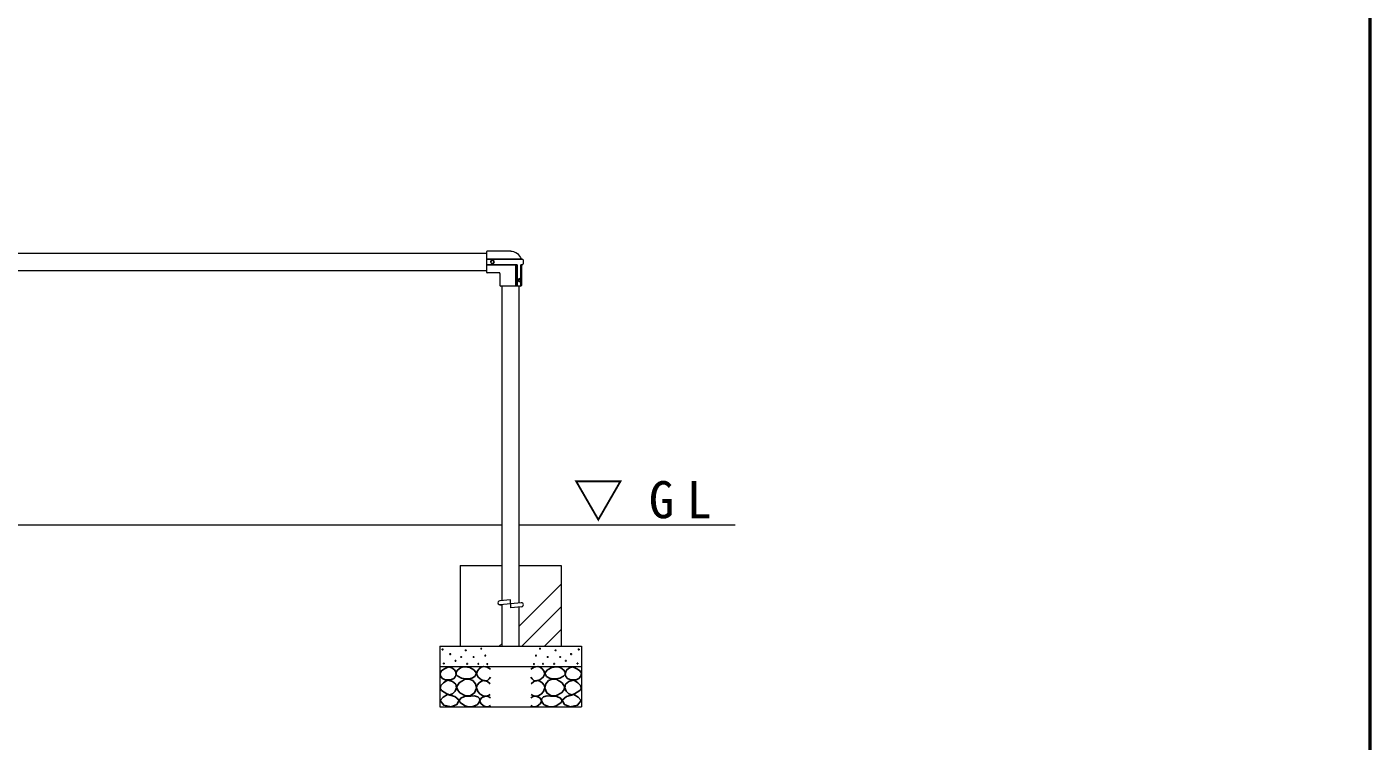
# Model space of a CAD drawing. Units: millimetres, scale not verified. Extents: x -19540 to 0, y -3090 to 13350.
# Drawn here: x -3321 to 0, y 1766 to 3531 of the extents above; entities that cross this region are included whole.
import ezdxf

# ---------------------------------------------------------------- set-up
doc = ezdxf.new("R2010")
doc.units = ezdxf.units.MM
for name, color, linetype, lineweight in [('A3図枠', 7, 'Continuous', 25), ('線', 2, 'Continuous', 25), ('補助', 2, 'Continuous', 13)]:
    doc.layers.add(name, color=color, linetype=linetype, lineweight=lineweight)
doc.styles.add('ＭＳ ゴシック', font='')
doc.styles.get('ＭＳ ゴシック').set_extended_font_data('MS Gothic')

msp = doc.modelspace()

# ---------------------------------------------------------------- linework, layer by layer
at = {"layer": 'A3図枠', "lineweight": 50}
msp.add_line((0, 0), (0, 13350), dxfattribs=at)
at = {"layer": '線', "color": 7, "lineweight": 13}
for p, q in [((-3579, 2971.35), (-2185, 2971.35)), ((-2185, 2974.5), (-2185, 2925.5)), ((-2125, 2976.5), (-2183, 2976.5)), ((-3579, 2928.65), (-2185, 2928.65)), ((-2153.5, 2923.5), (-2183, 2923.5)), ((-2098.5, 2943), (-2098.5, 2892)), ((-2094.5, 2955), (-2094.5, 2945)), ((-2151.5, 2921.5), (-2151.5, 2892)), ((-2100.5, 2890), (-2149.5, 2890)), ((-2146.35, 2113.008), (-2146.35, 2890)), ((-2103.65, 2107.036), (-2103.65, 2890)), ((-3603.65, 2300), (-2146.35, 2300)), ((-2103.65, 2300), (-1569.748, 2300)), ((-2250, 2200), (-2250, 2000)), ((-2250, 2200), (-2146.35, 2200)), ((-2103.65, 2200), (-2000, 2200)), ((-2000, 2200), (-2000, 2000)), ((-2125.5, 2114.975), (-2151.97, 2112.478)), ((-2125.5, 2104.931), (-2151.03, 2102.522)), ((-2146.35, 2000), (-2146.35, 2102.964)), ((-2125.5, 2104.931), (-2125.5, 2115.022)), ((-2098.97, 2107.478), (-2124.5, 2105.069)), ((-2124.5, 2095.025), (-2124.5, 2105.069)), ((-2098.03, 2097.522), (-2124.5, 2095.025)), ((-2103.65, 2000), (-2103.65, 2096.992)), ((-2300, 2000), (-2300, 1850)), ((-2300, 2000), (-1950, 2000)), ((-2146.35, 2000), (-2103.65, 2000)), ((-1950, 2000), (-1950, 1850)), ((-2300, 1950), (-1950, 1950)), ((-2300, 1850), (-1950, 1850))]:
    msp.add_line(p, q, dxfattribs=at)
at = {"layer": '線'}
for p, q in [((-2096.5, 2957), (-2185, 2957)), ((-2108.959, 2943), (-2185, 2943)), ((-2111.877, 2890), (-2111.877, 2943)), ((-2108.959, 2892), (-2108.959, 2943)), ((-2096.5, 2943), (-2099.632, 2943)), ((-2099.632, 2892), (-2099.632, 2943)), ((-2151.97, 2102.522), (-2146.35, 2101.992))]:
    msp.add_line(p, q, dxfattribs=at)
at = {"layer": '線', "color": 7, "lineweight": 13}
msp.add_lwpolyline([(-2125, 2976.5), (-2121.577, 2976.278), (-2118.212, 2975.616), (-2114.96, 2974.525), (-2111.877, 2973.023), (-2108.437, 2970.686), (-2105.405, 2967.84), (-2102.855, 2964.555), (-2100.851, 2960.912), (-2099.441, 2957)], dxfattribs=at)
at = {"layer": '線'}
for points in [[(-2277.551, 1949.402), (-2284.014, 1946.862), (-2290.225, 1943.382), (-2296.083, 1939.344), (-2299.731, 1933.877), (-2298.719, 1926.294), (-2293.711, 1919.935), (-2286.845, 1917.345), (-2279.136, 1917.084), (-2271.523, 1917.688), (-2265.194, 1920.252), (-2261.442, 1925.538), (-2260.125, 1931.976), (-2260.973, 1937.181), (-2263.927, 1942.115), (-2270.087, 1946.942)], [(-2238.127, 1949.493), (-2243.032, 1948.876), (-2248.669, 1946.79), (-2256.64, 1941.002), (-2260.292, 1934.086), (-2259.417, 1930.124), (-2255.696, 1925.707), (-2246.205, 1920.934), (-2236.235, 1919.49), (-2228.885, 1919.318), (-2221.369, 1920.842), (-2213.77, 1925.456), (-2210.016, 1931.653), (-2210.986, 1936.306), (-2215.693, 1941.654), (-2226.361, 1947.861)], [(-2011.873, 1949.493), (-2006.968, 1948.876), (-2001.331, 1946.79), (-1993.36, 1941.002), (-1989.708, 1934.086), (-1990.583, 1930.124), (-1994.304, 1925.707), (-2003.795, 1920.934), (-2013.765, 1919.49), (-2021.115, 1919.318), (-2028.631, 1920.842), (-2036.23, 1925.456), (-2039.984, 1931.653), (-2039.014, 1936.306), (-2034.307, 1941.654), (-2023.639, 1947.861)], [(-1972.449, 1949.402), (-1965.986, 1946.862), (-1959.775, 1943.382), (-1953.917, 1939.344), (-1950.269, 1933.877), (-1951.281, 1926.294), (-1956.289, 1919.935), (-1963.155, 1917.345), (-1970.864, 1917.084), (-1978.477, 1917.688), (-1984.806, 1920.252), (-1988.558, 1925.538), (-1989.875, 1931.976), (-1989.027, 1937.181), (-1986.073, 1942.115), (-1979.913, 1946.942)], [(-2280.086, 1916.45), (-2285.415, 1913.657), (-2290.859, 1909.479), (-2297.308, 1902.659), (-2299.731, 1895.855), (-2296.103, 1891.027), (-2289.592, 1886.666), (-2282.954, 1882.379), (-2276.284, 1880.329), (-2268.64, 1882.776), (-2262.343, 1889.201), (-2259.236, 1897.478), (-2260.759, 1905.994), (-2268.917, 1913.245)], [(-2250.831, 1885.163), (-2238.242, 1878.307), (-2224.883, 1877.324), (-2214.599, 1884.778), (-2209.747, 1896.515), (-2212.027, 1907.293), (-2218.936, 1915.436), (-2227.761, 1918.869), (-2238.938, 1917.598), (-2252.692, 1909.543), (-2258.669, 1898.678), (-2256.034, 1891.484)], [(-1999.169, 1885.163), (-2011.758, 1878.307), (-2025.117, 1877.324), (-2035.401, 1884.778), (-2040.253, 1896.515), (-2037.973, 1907.293), (-2031.064, 1915.436), (-2022.239, 1918.869), (-2011.062, 1917.598), (-1997.308, 1909.543), (-1991.331, 1898.678), (-1993.966, 1891.484)], [(-1969.914, 1916.45), (-1964.585, 1913.657), (-1959.141, 1909.479), (-1952.692, 1902.659), (-1950.269, 1895.855), (-1953.897, 1891.027), (-1960.408, 1886.666), (-1967.046, 1882.379), (-1973.716, 1880.329), (-1981.36, 1882.776), (-1987.657, 1889.201), (-1990.764, 1897.478), (-1989.241, 1905.994), (-1981.083, 1913.245)], [(-2280.905, 1880.517), (-2292.225, 1874.498), (-2299.036, 1865.683), (-2290.549, 1854.413), (-2272.114, 1850.299), (-2257.761, 1856.41), (-2252.335, 1866.782), (-2263.117, 1875.89)], [(-2223.802, 1876.373), (-2231.337, 1876.999), (-2239.479, 1875.562), (-2248.406, 1871.504), (-2252.723, 1866.102), (-2250.037, 1861.419), (-2244.074, 1856.912), (-2237.595, 1853.068), (-2230.289, 1850.695), (-2218.44, 1850.928), (-2208.124, 1855.02), (-2203.421, 1859.827), (-2201.367, 1865.561), (-2202.427, 1870.709), (-2206.503, 1875.292), (-2214.901, 1877.832)], [(-2026.198, 1876.373), (-2018.663, 1876.999), (-2010.521, 1875.562), (-2001.594, 1871.504), (-1997.277, 1866.102), (-1999.963, 1861.419), (-2005.926, 1856.912), (-2012.405, 1853.068), (-2019.711, 1850.695), (-2031.56, 1850.928), (-2041.876, 1855.02), (-2046.579, 1859.827), (-2048.633, 1865.561), (-2047.573, 1870.709), (-2043.497, 1875.292), (-2035.099, 1877.832)], [(-1969.095, 1880.517), (-1957.775, 1874.498), (-1950.964, 1865.683), (-1959.451, 1854.413), (-1977.886, 1850.299), (-1992.239, 1856.41), (-1997.665, 1866.782), (-1986.883, 1875.89)]]:
    msp.add_lwpolyline(points, close=True, dxfattribs=at)
for points in [[(-2175, 1943.299), (-2183.427, 1948.154), (-2192.11, 1949.636), (-2197.729, 1947.948), (-2202.883, 1944.249), (-2207.355, 1938.941), (-2209.22, 1932.209), (-2205.552, 1923.439), (-2197.496, 1917), (-2189.197, 1914.621), (-2181.971, 1915.733), (-2177.921, 1919.109), (-2175, 1923.654)], [(-2075, 1943.299), (-2066.573, 1948.154), (-2057.89, 1949.636), (-2052.271, 1947.948), (-2047.117, 1944.249), (-2042.645, 1938.941), (-2040.78, 1932.209), (-2044.448, 1923.439), (-2052.504, 1917), (-2060.803, 1914.621), (-2068.029, 1915.733), (-2072.079, 1919.109), (-2075, 1923.654)], [(-2175.317, 1907.178), (-2182.457, 1912.64), (-2190.526, 1915.099), (-2197.231, 1913.875), (-2203.199, 1910.03), (-2207.592, 1904.248), (-2209.22, 1897.039), (-2206.556, 1888.431), (-2200.348, 1881.513), (-2192.709, 1877.642), (-2185.139, 1876.761), (-2179.985, 1878.2), (-2175.317, 1880.88)], [(-2074.683, 1907.178), (-2067.543, 1912.64), (-2059.474, 1915.099), (-2052.769, 1913.875), (-2046.801, 1910.03), (-2042.408, 1904.248), (-2040.78, 1897.039), (-2043.444, 1888.431), (-2049.652, 1881.513), (-2057.291, 1877.642), (-2064.861, 1876.761), (-2070.015, 1878.2), (-2074.683, 1880.88)], [(-2175, 1872.642), (-2181.018, 1875.96), (-2188.307, 1876.761), (-2197.024, 1872.427), (-2201.298, 1865.671), (-2200.686, 1862.001), (-2197.813, 1857.75), (-2190.651, 1852.278), (-2183.238, 1850.462), (-2178.942, 1851.514), (-2175, 1853.631)], [(-2075, 1872.642), (-2068.982, 1875.96), (-2061.693, 1876.761), (-2052.976, 1872.427), (-2048.702, 1865.671), (-2049.314, 1862.001), (-2052.187, 1857.75), (-2059.349, 1852.278), (-2066.762, 1850.462), (-2071.058, 1851.514), (-2075, 1853.631)]]:
    msp.add_lwpolyline(points, dxfattribs=at)
for centre, radius in [((-2170, 2950), 4), ((-2293.394, 1992.177), 1), ((-2197.583, 1994.091), 1), ((-2052.417, 1994.091), 1), ((-1956.606, 1992.177), 1), ((-2274.383, 1980.77), 1), ((-2261.392, 1963.977), 1), ((-2247.451, 1973.483), 1), ((-2236.044, 1989.959), 1), ((-2216.504, 1973.549), 1), ((-2187.582, 1977.063), 1), ((-2062.418, 1977.063), 1), ((-2033.496, 1973.549), 1), ((-2013.956, 1989.959), 1), ((-2002.549, 1973.483), 1), ((-1988.608, 1963.977), 1), ((-1975.617, 1980.77), 1), ((-2290.225, 1957.323), 1), ((-2232.559, 1956.373), 1), ((-2204.881, 1956.521), 1), ((-2182.717, 1955.98), 1), ((-2067.283, 1955.98), 1), ((-2045.119, 1956.521), 1), ((-2017.441, 1956.373), 1), ((-1959.775, 1957.323), 1)]:
    msp.add_circle(centre, radius, dxfattribs=at)
at = {"layer": '線', "color": 7, "lineweight": 13}
for centre, radius, start, end in [((-2183, 2974.5), 2, 90, 180), ((-2096.5, 2955), 2, 0, 90), ((-2183, 2925.5), 2, 180, 270), ((-2153.5, 2921.5), 2, 0, 90), ((-2096.5, 2945), 2, 270, 0), ((-2149.5, 2892), 2, 180, 270), ((-2100.5, 2892), 2, 270, 0), ((-2151.5, 2107.5), 5, 95.38931, 275.38931), ((-2098.5, 2102.5), 5, 275.38931, 95.38931)]:
    msp.add_arc(centre, radius, start, end, dxfattribs=at)
at = {"layer": '線'}
for centre, start, end in [((-2106.959, 2892), 180, 270), ((-2101.632, 2892), 270, 0)]:
    msp.add_arc(centre, 2, start, end, dxfattribs=at)
msp.add_ellipse((-2103.62, 2905), major_axis=(0, -4.004), ratio=0.706341, dxfattribs=at)
at = {"layer": '補助'}
for p, q in [((-2103.65, 2049.718), (-2000, 2153.368)), ((-2097.242, 2000), (-2000, 2097.242)), ((-2041.115, 2000), (-2000, 2041.115)), ((-2153.368, 2000), (-2146.35, 2007.018))]:
    msp.add_line(p, q, dxfattribs=at)

# ---------------------------------------------------------------- texts
at = {"layer": '補助', "insert": (-1970.833, 2308.333), "char_height": 91.64, "attachment_point": 7, "style": 'ＭＳ ゴシック'}
msp.add_mtext('\\T1.5;▽GL', dxfattribs=at)

doc.saveas('drawing.dxf')
